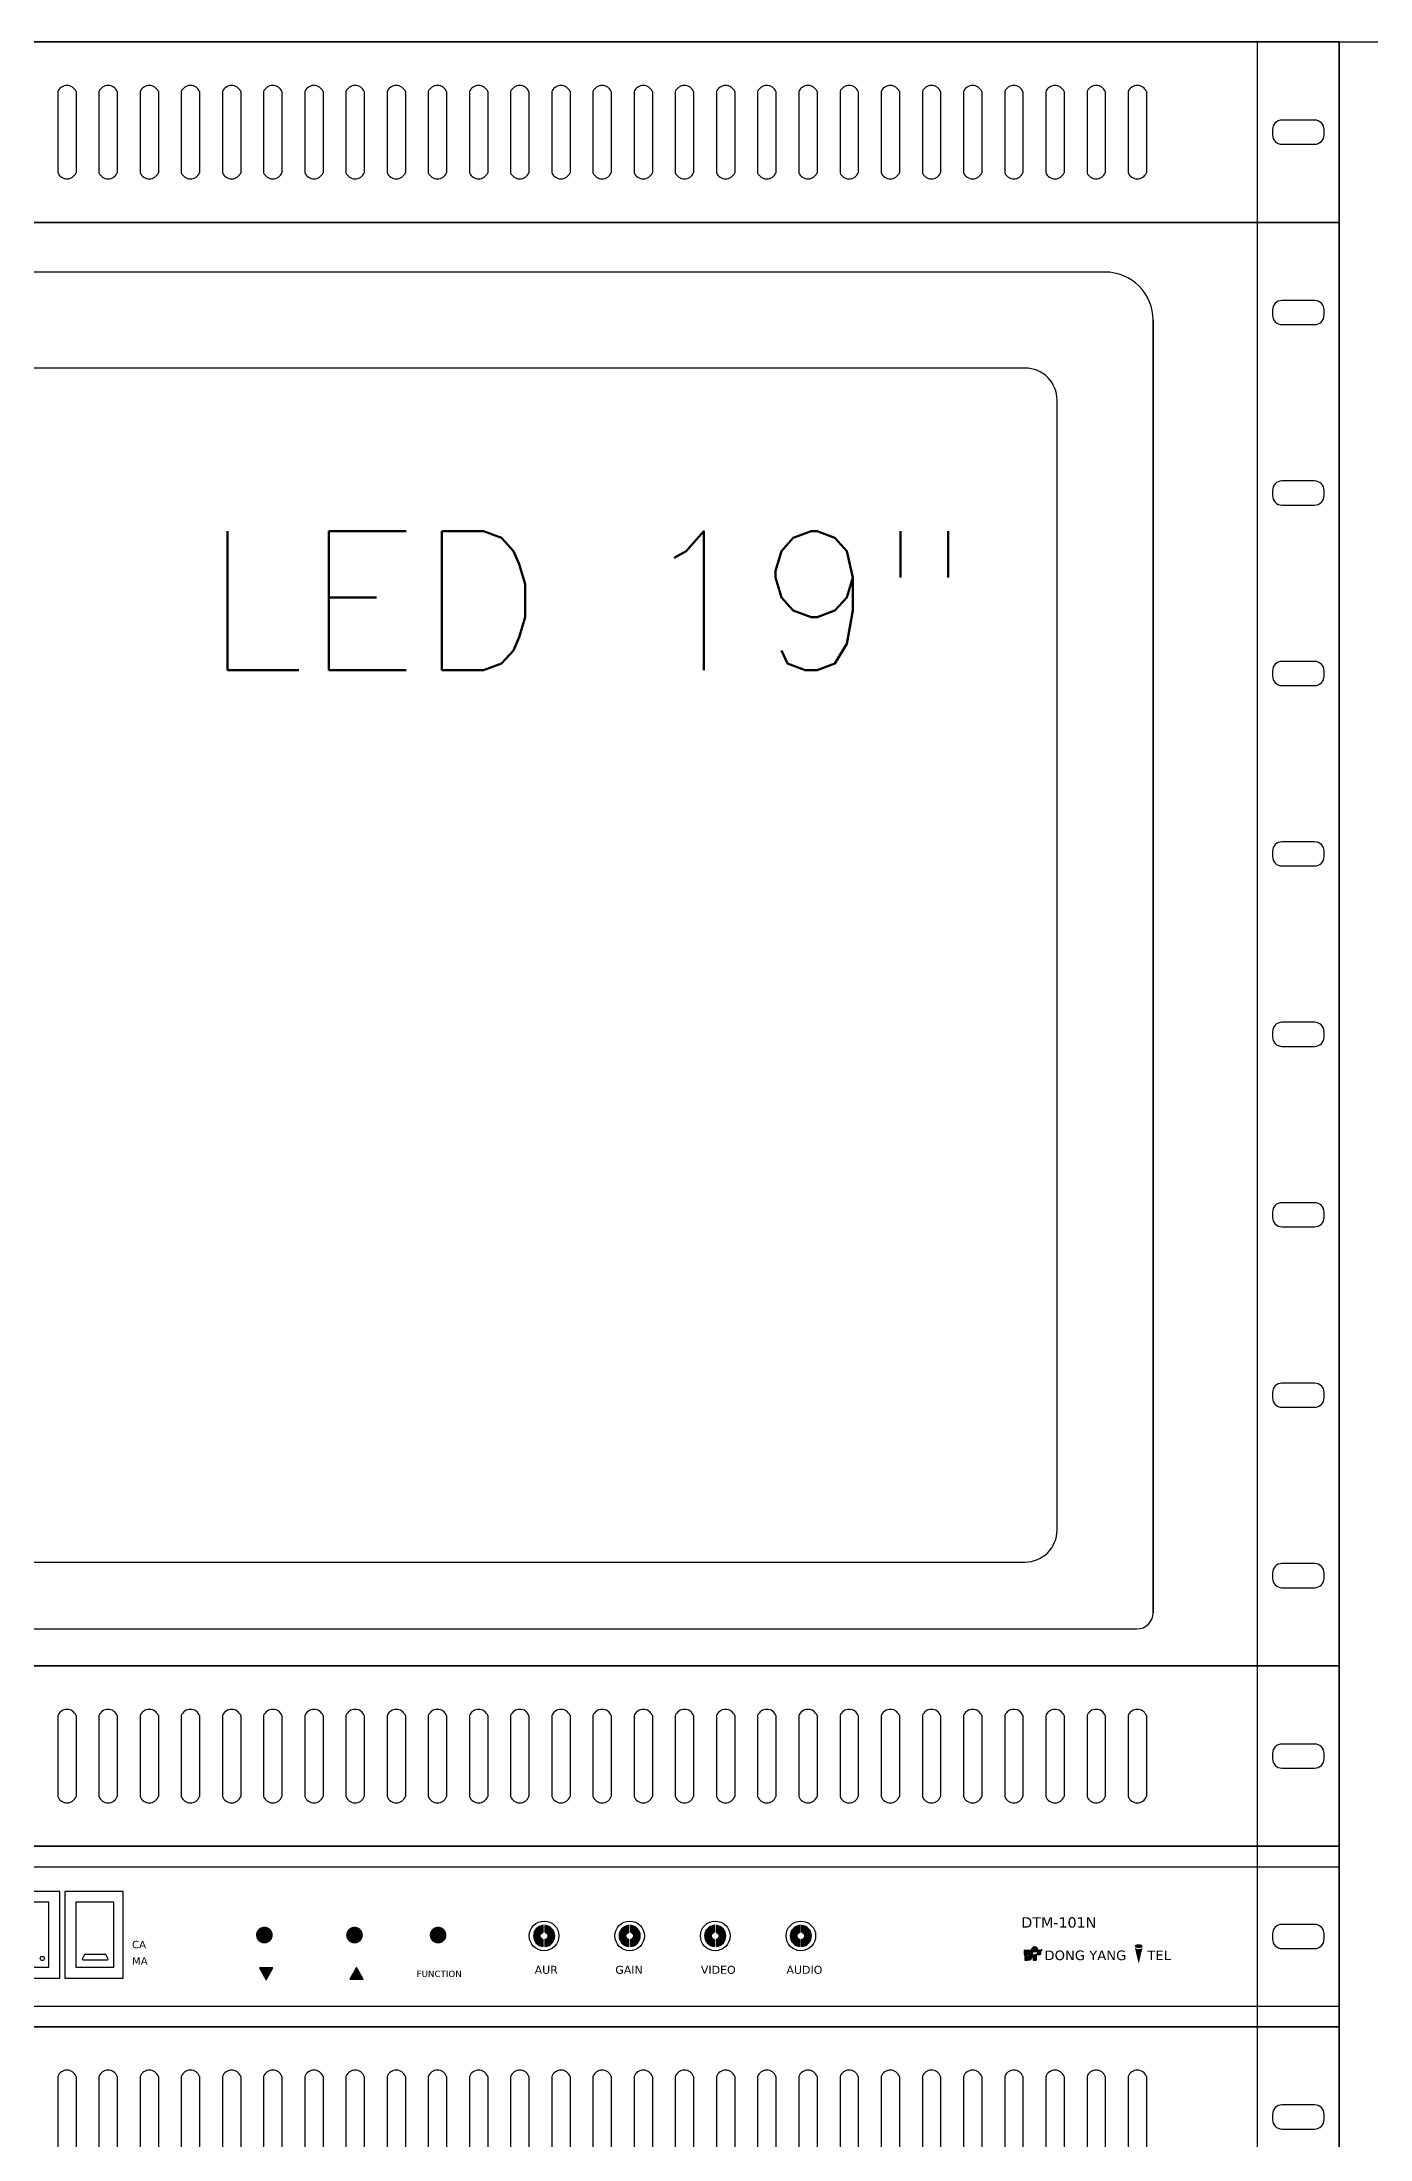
# Model space of a CAD drawing. Header units: millimetres. Extents: x 210163 to 420413, y -109 to 148391.
# Drawn here: x 260722 to 276268, y 97412 to 121959 of the extents above; entities that cross this region are included whole.
import ezdxf

# ---------------------------------------------------------------- set-up
doc = ezdxf.new("R2010")
doc.units = ezdxf.units.MM
doc.header["$LTSCALE"] = 50
doc.header["$MEASUREMENT"] = 0
doc.layers.get('0').update_dxf_attribs({"linetype": 'CONTINUOUS'})
doc.layers.add('ARCH', color=9, linetype='CONTINUOUS')
doc.styles.add('GHS', font='romans.shx', dxfattribs={"bigfont": 'ghs.shx'})
doc.styles.add('GND', font='verdana_0.ttf')

# ---------------------------------------------------------------- blocks, each defined once
blk = doc.blocks.new('Rack2-2000')
at = {"lineweight": -3}
for p, q in [((672.0082192421902, 1908.786124572464), (1272.00821924219, 1908.786124572464)), ((1192.00821924219, 1908.786124572464), (1192.008219242191, 104.7861245724645)), ((1212.00821924219, 1908.786124572464), (1212.008219242191, 104.7861245724645))]:
    blk.add_line(p, q, dxfattribs=at)
blk = doc.blocks.new('8구')
at = {"linetype": 'ByBlock'}
blk.add_lwpolyline([(2125325.326530966, 1951296.983454065), (2124845.326530966, 1951296.983454065), (2124845.326530966, 1950944.983454065), (2125325.326530966, 1950944.983454065)], close=True, dxfattribs=at)
for points in [[(2125309.032831714, 1951275.619943218), (2125309.032831714, 1951274.346964913, 0.4142135623730952), (2125311.337739015, 1951272.042057612), (2125319.315322918, 1951272.042057612, 0.4142135623730951), (2125321.620230219, 1951274.346964913), (2125321.620230219, 1951275.619943218, 0.414213562373096), (2125319.315322918, 1951277.924850519), (2125311.337739015, 1951277.924850519, 0.4142135623730951)], [(2125309.032831714, 1951231.619943218), (2125309.032831714, 1951230.346964912, 0.4142135623730952), (2125311.337739015, 1951228.042057612), (2125319.315322918, 1951228.042057612, 0.4142135623730951), (2125321.620230219, 1951230.346964912), (2125321.620230219, 1951231.619943218, 0.414213562373096), (2125319.315322918, 1951233.924850519), (2125311.337739015, 1951233.924850519, 0.4142135623730951)], [(2125309.032831714, 1951187.619943218), (2125309.032831714, 1951186.346964913, 0.4142135623730952), (2125311.337739015, 1951184.042057612), (2125319.315322918, 1951184.042057612, 0.4142135623730951), (2125321.620230219, 1951186.346964913), (2125321.620230219, 1951187.619943218, 0.414213562373096), (2125319.315322918, 1951189.924850519), (2125311.337739015, 1951189.924850519, 0.4142135623730951)], [(2125309.032831714, 1951143.619943218), (2125309.032831714, 1951142.346964913, 0.4142135623730952), (2125311.337739015, 1951140.042057611), (2125319.315322918, 1951140.042057611, 0.4142135623730951), (2125321.620230219, 1951142.346964913), (2125321.620230219, 1951143.619943218, 0.414213562373096), (2125319.315322918, 1951145.924850519), (2125311.337739015, 1951145.924850519, 0.4142135623730951)], [(2125309.032831714, 1951099.619943218), (2125309.032831714, 1951098.346964912, 0.4142135623730952), (2125311.337739015, 1951096.042057612), (2125319.315322918, 1951096.042057612, 0.4142135623730951), (2125321.620230219, 1951098.346964912), (2125321.620230219, 1951099.619943218, 0.414213562373096), (2125319.315322918, 1951101.924850519), (2125311.337739015, 1951101.924850519, 0.4142135623730951)], [(2125309.032831714, 1951055.619943218), (2125309.032831714, 1951054.346964913, 0.4142135623730952), (2125311.337739015, 1951052.042057612), (2125319.315322918, 1951052.042057612, 0.4142135623730951), (2125321.620230219, 1951054.346964913), (2125321.620230219, 1951055.619943218, 0.414213562373096), (2125319.315322918, 1951057.924850519), (2125311.337739015, 1951057.924850519, 0.4142135623730951)], [(2125309.032831714, 1951011.619943218), (2125309.032831714, 1951010.346964912, 0.4142135623730952), (2125311.337739015, 1951008.042057612), (2125319.315322918, 1951008.042057612, 0.4142135623730951), (2125321.620230219, 1951010.346964912), (2125321.620230219, 1951011.619943218, 0.414213562373096), (2125319.315322918, 1951013.924850519), (2125311.337739015, 1951013.924850519, 0.4142135623730951)], [(2125309.032831714, 1950967.619943218), (2125309.032831714, 1950966.346964913, 0.4142135623730952), (2125311.337739015, 1950964.042057612), (2125319.315322918, 1950964.042057612, 0.4142135623730951), (2125321.620230219, 1950966.346964913), (2125321.620230219, 1950967.619943218, 0.414213562373096), (2125319.315322918, 1950969.924850519), (2125311.337739015, 1950969.924850519, 0.4142135623730951)]]:
    blk.add_lwpolyline(points, format="xyb", close=True)
blk = doc.blocks.new('모니터 19')
at = {"layer": 'ARCH', "color": 0, "lineweight": -3}
for p, q in [((2125268.211662902, 1951284.861721694), (2124903.108883966, 1951284.861721694)), ((2125279.916306587, 1951273.157078003), (2125279.916306587, 1950957.924252946)), ((2125279.916306587, 1950957.924252946), (2125279.916306587, 1951273.157078003)), ((2125248.70392342, 1951261.452434312), (2124922.61662345, 1951261.452434312)), ((2125256.507019207, 1950978.104785489), (2125256.507019207, 1951253.64933852)), ((2124922.61662345, 1950970.301689697), (2125248.70392342, 1950970.301689697)), ((2124916.23951475, 1950953.983454065), (2125255.081032118, 1950953.983454065)), ((2125255.081032118, 1950953.983454065), (2125275.975507706, 1950953.983454065))]:
    blk.add_line(p, q, dxfattribs=at)
for centre, major_axis, ratio, start_param, end_param in [((2125268.211662902, 1951273.157078003), (8.276432924554822, 8.276432924554822), 0.9999999997472971, 5.497787143655787, 7.068583470703385), ((2125248.70392342, 1951253.64933852), (5.517621949703218, 5.517621949703216), 0.9999999989349508, 5.497787143249613, 7.068583471109557), ((2125248.70392342, 1950978.104785489), (-5.517621949703214, 5.517621949703214), 0.9999999994223594, 2.356194489903523, 3.926990817276061), ((2125275.975507706, 1950957.924252946), (2.786565614482393, 2.786565614482393), 0.9999999984160458, 3.926990817779219, 5.49778714299016)]:
    blk.add_ellipse(centre, major_axis=major_axis, ratio=ratio, start_param=start_param, end_param=end_param, dxfattribs=at)
at = {"layer": 'ARCH', "color": 0, "lineweight": -3, "style": 'GHS', "width": 1.0000000017879}
blk.add_text('LED 19"', height=33.89171849142491, dxfattribs=at).set_placement((2125048.378798889, 1951187.77663359))
blk = doc.blocks.new('Blank(1)')
at = {"lineweight": -3}
for p, q in [((10630.16522672041, 3827.986509700993), (10150.16522672041, 3827.986509700993)), ((10630.16522672041, 3783.986509700993), (10630.16522672041, 3827.986509700993)), ((10150.16522672041, 3783.986509700993), (10630.16522672041, 3783.986509700993))]:
    blk.add_line(p, q, dxfattribs=at)
at = {"color": 0, "lineweight": -3}
for p, q in [((10317.65780420078, 3815.866262257002), (10317.65780420078, 3796.106757144988)), ((10317.65780420078, 3815.866262257002), (10317.65780420078, 3796.106757144988)), ((10322.12242956867, 3815.866262257002), (10322.12242956867, 3796.106757144988)), ((10322.12242956867, 3815.866262257002), (10322.12242956867, 3796.106757144988)), ((10327.69710560589, 3815.866262257002), (10327.69710560589, 3796.106757144988)), ((10327.69710560589, 3815.866262257002), (10327.69710560589, 3796.106757144988)), ((10332.16173097378, 3815.866262257002), (10332.16173097378, 3796.106757144988)), ((10332.16173097378, 3815.866262257002), (10332.16173097378, 3796.106757144988)), ((10337.73640701099, 3815.866262257002), (10337.73640701099, 3796.106757144988)), ((10337.73640701099, 3815.866262257002), (10337.73640701099, 3796.106757144988)), ((10342.20103237888, 3815.866262257002), (10342.20103237888, 3796.106757144988)), ((10342.20103237888, 3815.866262257002), (10342.20103237888, 3796.106757144988)), ((10347.7757084161, 3815.866262257002), (10347.7757084161, 3796.106757144988)), ((10347.7757084161, 3815.866262257002), (10347.7757084161, 3796.106757144988)), ((10352.24033378387, 3815.866262257002), (10352.24033378387, 3796.106757144988)), ((10352.24033378387, 3815.866262257002), (10352.24033378387, 3796.106757144988)), ((10357.81500982108, 3815.866262257002), (10357.81500982108, 3796.106757144988)), ((10357.81500982108, 3815.866262257002), (10357.81500982108, 3796.106757144988)), ((10362.27963518897, 3815.866262257002), (10362.27963518897, 3796.106757144988)), ((10362.27963518897, 3815.866262257002), (10362.27963518897, 3796.106757144988)), ((10367.85431122619, 3815.866262257002), (10367.85431122619, 3796.106757144988)), ((10367.85431122619, 3815.866262257002), (10367.85431122619, 3796.106757144988)), ((10372.31893659408, 3815.866262257002), (10372.31893659408, 3796.106757144988)), ((10372.31893659408, 3815.866262257002), (10372.31893659408, 3796.106757144988)), ((10377.8936126313, 3815.866262257002), (10377.8936126313, 3796.106757144988)), ((10377.8936126313, 3815.866262257002), (10377.8936126313, 3796.106757144988)), ((10382.35823799919, 3815.866262257002), (10382.35823799919, 3796.106757144988)), ((10382.35823799919, 3815.866262257002), (10382.35823799919, 3796.106757144988)), ((10387.93291403641, 3815.866262257002), (10387.93291403641, 3796.106757144988)), ((10387.93291403641, 3815.866262257002), (10387.93291403641, 3796.106757144988)), ((10392.39753940417, 3815.866262257002), (10392.39753940417, 3796.106757144988)), ((10392.39753940417, 3815.866262257002), (10392.39753940417, 3796.106757144988)), ((10397.97221544139, 3815.866262257002), (10397.97221544139, 3796.106757144988)), ((10397.97221544139, 3815.866262257002), (10397.97221544139, 3796.106757144988)), ((10402.43684080928, 3815.866262257002), (10402.43684080928, 3796.106757144988)), ((10402.43684080928, 3815.866262257002), (10402.43684080928, 3796.106757144988)), ((10408.01151684649, 3815.866262257002), (10408.01151684649, 3796.106757144988)), ((10408.01151684649, 3815.866262257002), (10408.01151684649, 3796.106757144988)), ((10412.47614221438, 3815.866262257002), (10412.47614221438, 3796.106757144988)), ((10412.47614221438, 3815.866262257002), (10412.47614221438, 3796.106757144988)), ((10418.0508182516, 3815.866262257002), (10418.0508182516, 3796.106757144988)), ((10418.0508182516, 3815.866262257002), (10418.0508182516, 3796.106757144988)), ((10422.51544361949, 3815.866262257002), (10422.51544361949, 3796.106757144988)), ((10422.51544361949, 3815.866262257002), (10422.51544361949, 3796.106757144988)), ((10428.09011965671, 3815.866262257002), (10428.09011965671, 3796.106757144988)), ((10428.09011965671, 3815.866262257002), (10428.09011965671, 3796.106757144988)), ((10432.5547450246, 3815.866262257002), (10432.5547450246, 3796.106757144988)), ((10432.5547450246, 3815.866262257002), (10432.5547450246, 3796.106757144988)), ((10438.12942106182, 3815.866262257002), (10438.12942106182, 3796.106757144988)), ((10438.12942106182, 3815.866262257002), (10438.12942106182, 3796.106757144988)), ((10442.5940464297, 3815.866262257002), (10442.5940464297, 3796.106757144988)), ((10442.5940464297, 3815.866262257002), (10442.5940464297, 3796.106757144988)), ((10448.16872246692, 3815.866262257002), (10448.16872246692, 3796.106757144988)), ((10448.16872246692, 3815.866262257002), (10448.16872246692, 3796.106757144988)), ((10452.63334783481, 3815.866262257002), (10452.63334783481, 3796.106757144988)), ((10452.63334783481, 3815.866262257002), (10452.63334783481, 3796.106757144988)), ((10458.20802387203, 3815.866262257002), (10458.20802387203, 3796.106757144988)), ((10458.20802387203, 3815.866262257002), (10458.20802387203, 3796.106757144988)), ((10462.67264923979, 3815.866262257002), (10462.67264923979, 3796.106757144988)), ((10462.67264923979, 3815.866262257002), (10462.67264923979, 3796.106757144988)), ((10468.24732527714, 3815.866262257002), (10468.24732527714, 3796.106757144988)), ((10468.24732527714, 3815.866262257002), (10468.24732527714, 3796.106757144988)), ((10472.7119506449, 3815.866262257002), (10472.7119506449, 3796.106757144988)), ((10472.7119506449, 3815.866262257002), (10472.7119506449, 3796.106757144988)), ((10478.28662668212, 3815.866262257002), (10478.28662668212, 3796.106757144988)), ((10478.28662668212, 3815.866262257002), (10478.28662668212, 3796.106757144988)), ((10482.75125205001, 3815.866262257002), (10482.75125205001, 3796.106757144988)), ((10482.75125205001, 3815.866262257002), (10482.75125205001, 3796.106757144988)), ((10488.32592808722, 3815.866262257002), (10488.32592808722, 3796.106757144988)), ((10488.32592808722, 3815.866262257002), (10488.32592808722, 3796.106757144988)), ((10492.79055345512, 3815.866262257002), (10492.79055345512, 3796.106757144988)), ((10492.79055345512, 3815.866262257002), (10492.79055345512, 3796.106757144988)), ((10498.36522949233, 3815.866262257002), (10498.36522949233, 3796.106757144988)), ((10498.36522949233, 3815.866262257002), (10498.36522949233, 3796.106757144988)), ((10502.82985486022, 3815.866262257002), (10502.82985486022, 3796.106757144988)), ((10502.82985486022, 3815.866262257002), (10502.82985486022, 3796.106757144988)), ((10508.40453089731, 3815.866262257002), (10508.40453089731, 3796.106757144988)), ((10508.40453089731, 3815.866262257002), (10508.40453089731, 3796.106757144988)), ((10508.40453089731, 3815.866262257002), (10508.40453089731, 3796.106757144988)), ((10508.40453089731, 3815.866262257002), (10508.40453089731, 3796.106757144988)), ((10512.8691562652, 3815.866262257002), (10512.8691562652, 3796.106757144988)), ((10512.8691562652, 3815.866262257002), (10512.8691562652, 3796.106757144988)), ((10512.8691562652, 3815.866262257002), (10512.8691562652, 3796.106757144988)), ((10512.8691562652, 3815.866262257002), (10512.8691562652, 3796.106757144988)), ((10518.44383230242, 3815.866262257002), (10518.44383230242, 3796.106757144988)), ((10518.44383230242, 3815.866262257002), (10518.44383230242, 3796.106757144988)), ((10518.44383230242, 3815.866262257002), (10518.44383230242, 3796.106757144988)), ((10522.90845767031, 3815.866262257002), (10522.90845767031, 3796.106757144988)), ((10522.90845767031, 3815.866262257002), (10522.90845767031, 3796.106757144988)), ((10522.90845767031, 3815.866262257002), (10522.90845767031, 3796.106757144988)), ((10528.48313370753, 3815.866262257002), (10528.48313370753, 3796.106757144988)), ((10528.48313370753, 3815.866262257002), (10528.48313370753, 3796.106757144988)), ((10532.94775907542, 3815.866262257002), (10532.94775907542, 3796.106757144988)), ((10532.94775907542, 3815.866262257002), (10532.94775907542, 3796.106757144988)), ((10538.52243511264, 3815.866262257002), (10538.52243511264, 3796.106757144988)), ((10538.52243511264, 3815.866262257002), (10538.52243511264, 3796.106757144988)), ((10542.9870604804, 3815.866262257002), (10542.9870604804, 3796.106757144988)), ((10542.9870604804, 3815.866262257002), (10542.9870604804, 3796.106757144988)), ((10548.56173651762, 3815.866262257002), (10548.56173651762, 3796.106757144988)), ((10548.56173651762, 3815.866262257002), (10548.56173651762, 3796.106757144988)), ((10553.02636188563, 3815.866262257002), (10553.02636188563, 3796.106757144988)), ((10553.02636188563, 3815.866262257002), (10553.02636188563, 3796.106757144988)), ((10558.60103792285, 3815.866262257002), (10558.60103792285, 3796.106757144988)), ((10558.60103792285, 3815.866262257002), (10558.60103792285, 3796.106757144988)), ((10563.06566329074, 3815.866262257002), (10563.06566329074, 3796.106757144988)), ((10563.06566329074, 3815.866262257002), (10563.06566329074, 3796.106757144988)), ((10568.64033932796, 3815.866262257002), (10568.64033932796, 3796.106757144988)), ((10568.64033932796, 3815.866262257002), (10568.64033932796, 3796.106757144988)), ((10573.10496469585, 3815.866262257002), (10573.10496469585, 3796.106757144988)), ((10573.10496469585, 3815.866262257002), (10573.10496469585, 3796.106757144988)), ((10578.67964073306, 3815.866262257002), (10578.67964073306, 3796.106757144988)), ((10583.14426610083, 3815.866262257002), (10583.14426610083, 3796.106757144988))]:
    blk.add_line(p, q, dxfattribs=at)
at = {"lineweight": -3}
blk.add_lwpolyline([(10613.87152746772, 3806.622998853604), (10613.87152746772, 3805.350020548385, 0.4142135623730952), (10616.17643476879, 3803.045113247435), (10624.15401867228, 3803.045113247435, 0.4142135623730951), (10626.45892597311, 3805.350020548385), (10626.45892597311, 3806.622998853604, 0.414213562373096), (10624.15401867228, 3808.927906154553), (10616.17643476879, 3808.927906154553, 0.4142135623730951)], format="xyb", close=True, dxfattribs=at)
at = {"color": 0, "lineweight": -3}
for centre, start, end in [((10319.89011688466, 3814.98573747581), 21.52651193566103, 158.473488064339), ((10319.89011688466, 3814.98573747581), 21.52651193566103, 158.473488064339), ((10329.92941828977, 3814.98573747581), 21.52651193566103, 158.473488064339), ((10329.92941828977, 3814.98573747581), 21.52651193566103, 158.473488064339), ((10339.96871969488, 3814.98573747581), 21.52651193566103, 158.473488064339), ((10339.96871969488, 3814.98573747581), 21.52651193566103, 158.473488064339), ((10350.00802109986, 3814.98573747581), 21.52651193566103, 158.473488064339), ((10350.00802109986, 3814.98573747581), 21.52651193566103, 158.473488064339), ((10360.04732250497, 3814.98573747581), 21.52651193566103, 158.473488064339), ((10360.04732250497, 3814.98573747581), 21.52651193566103, 158.473488064339), ((10370.0866239102, 3814.98573747581), 21.52651193566103, 158.473488064339), ((10370.0866239102, 3814.98573747581), 21.52651193566103, 158.473488064339), ((10380.1259253153, 3814.98573747581), 21.52651193566103, 158.473488064339), ((10380.1259253153, 3814.98573747581), 21.52651193566103, 158.473488064339), ((10390.16522672041, 3814.98573747581), 21.52651193566103, 158.473488064339), ((10390.16522672041, 3814.98573747581), 21.52651193566103, 158.473488064339), ((10400.20452812539, 3814.98573747581), 21.52651193566103, 158.473488064339), ((10400.20452812539, 3814.98573747581), 21.52651193566103, 158.473488064339), ((10410.2438295305, 3814.98573747581), 21.52651193566103, 158.473488064339), ((10410.2438295305, 3814.98573747581), 21.52651193566103, 158.473488064339), ((10420.28313093561, 3814.98573747581), 21.52651193566103, 158.473488064339), ((10420.28313093561, 3814.98573747581), 21.52651193566103, 158.473488064339), ((10430.32243234059, 3814.98573747581), 21.52651193566103, 158.473488064339), ((10430.32243234059, 3814.98573747581), 21.52651193566103, 158.473488064339), ((10440.3617337457, 3814.98573747581), 21.52651193566103, 158.473488064339), ((10440.3617337457, 3814.98573747581), 21.52651193566103, 158.473488064339), ((10450.4010351508, 3814.98573747581), 21.52651193566103, 158.473488064339), ((10450.4010351508, 3814.98573747581), 21.52651193566103, 158.473488064339), ((10460.44033655591, 3814.98573747581), 21.52651193566103, 158.473488064339), ((10460.44033655591, 3814.98573747581), 21.52651193566103, 158.473488064339), ((10470.47963796089, 3814.98573747581), 21.52651193566103, 158.473488064339), ((10470.47963796089, 3814.98573747581), 21.52651193566103, 158.473488064339), ((10480.518939366, 3814.98573747581), 21.52651193566103, 158.473488064339), ((10480.518939366, 3814.98573747581), 21.52651193566103, 158.473488064339), ((10490.55824077123, 3814.98573747581), 21.52651193566103, 158.473488064339), ((10490.55824077123, 3814.98573747581), 21.52651193566103, 158.473488064339), ((10500.59754217634, 3814.98573747581), 21.52651193566103, 158.473488064339), ((10500.59754217634, 3814.98573747581), 21.52651193566103, 158.473488064339), ((10510.63684358132, 3814.98573747581), 21.52651193566103, 158.473488064339), ((10510.63684358132, 3814.98573747581), 21.52651193566103, 158.473488064339), ((10510.63684358132, 3814.98573747581), 21.52651193566103, 158.473488064339), ((10510.63684358132, 3814.98573747581), 21.52651193566103, 158.473488064339), ((10520.67614498643, 3814.98573747581), 21.52651193566103, 158.473488064339), ((10520.67614498643, 3814.98573747581), 21.52651193566103, 158.473488064339), ((10520.67614498643, 3814.98573747581), 21.52651193566103, 158.473488064339), ((10530.71544639154, 3814.98573747581), 21.52651193566103, 158.473488064339), ((10530.71544639154, 3814.98573747581), 21.52651193566103, 158.473488064339), ((10540.75474779652, 3814.98573747581), 21.52651193566103, 158.473488064339), ((10540.75474779652, 3814.98573747581), 21.52651193566103, 158.473488064339), ((10550.79404920163, 3814.98573747581), 21.52651193566103, 158.473488064339), ((10550.79404920163, 3814.98573747581), 21.52651193566103, 158.473488064339), ((10560.83335060673, 3814.98573747581), 21.52651193566103, 158.473488064339), ((10560.83335060673, 3814.98573747581), 21.52651193566103, 158.473488064339), ((10570.87265201184, 3814.98573747581), 21.52651193566103, 158.473488064339), ((10570.87265201184, 3814.98573747581), 21.52651193566103, 158.473488064339), ((10580.91195341694, 3814.98573747581), 21.52651193566103, 158.473488064339), ((10319.89011688466, 3796.98728192618), 201.526511935661, 338.4734880643389), ((10319.89011688466, 3796.98728192618), 201.526511935661, 338.4734880643389), ((10329.92941828977, 3796.98728192618), 201.526511935661, 338.4734880643389), ((10329.92941828977, 3796.98728192618), 201.526511935661, 338.4734880643389), ((10339.96871969488, 3796.98728192618), 201.526511935661, 338.4734880643389), ((10339.96871969488, 3796.98728192618), 201.526511935661, 338.4734880643389), ((10350.00802109986, 3796.98728192618), 201.526511935661, 338.4734880643389), ((10350.00802109986, 3796.98728192618), 201.526511935661, 338.4734880643389), ((10360.04732250497, 3796.98728192618), 201.526511935661, 338.4734880643389), ((10360.04732250497, 3796.98728192618), 201.526511935661, 338.4734880643389), ((10370.0866239102, 3796.98728192618), 201.526511935661, 338.4734880643389), ((10370.0866239102, 3796.98728192618), 201.526511935661, 338.4734880643389), ((10380.1259253153, 3796.98728192618), 201.526511935661, 338.4734880643389), ((10380.1259253153, 3796.98728192618), 201.526511935661, 338.4734880643389), ((10390.16522672041, 3796.98728192618), 201.526511935661, 338.4734880643389), ((10390.16522672041, 3796.98728192618), 201.526511935661, 338.4734880643389), ((10400.20452812539, 3796.98728192618), 201.526511935661, 338.4734880643389), ((10400.20452812539, 3796.98728192618), 201.526511935661, 338.4734880643389), ((10410.2438295305, 3796.98728192618), 201.526511935661, 338.4734880643389), ((10410.2438295305, 3796.98728192618), 201.526511935661, 338.4734880643389), ((10420.28313093561, 3796.98728192618), 201.526511935661, 338.4734880643389), ((10420.28313093561, 3796.98728192618), 201.526511935661, 338.4734880643389), ((10430.32243234059, 3796.98728192618), 201.526511935661, 338.4734880643389), ((10430.32243234059, 3796.98728192618), 201.526511935661, 338.4734880643389), ((10440.3617337457, 3796.98728192618), 201.526511935661, 338.4734880643389), ((10440.3617337457, 3796.98728192618), 201.526511935661, 338.4734880643389), ((10450.4010351508, 3796.98728192618), 201.526511935661, 338.4734880643389), ((10450.4010351508, 3796.98728192618), 201.526511935661, 338.4734880643389), ((10460.44033655591, 3796.98728192618), 201.526511935661, 338.4734880643389), ((10460.44033655591, 3796.98728192618), 201.526511935661, 338.4734880643389), ((10470.47963796089, 3796.98728192618), 201.526511935661, 338.4734880643389), ((10470.47963796089, 3796.98728192618), 201.526511935661, 338.4734880643389), ((10480.518939366, 3796.98728192618), 201.526511935661, 338.4734880643389), ((10480.518939366, 3796.98728192618), 201.526511935661, 338.4734880643389), ((10490.55824077123, 3796.98728192618), 201.526511935661, 338.4734880643389), ((10490.55824077123, 3796.98728192618), 201.526511935661, 338.4734880643389), ((10500.59754217634, 3796.98728192618), 201.526511935661, 338.4734880643389), ((10500.59754217634, 3796.98728192618), 201.526511935661, 338.4734880643389), ((10510.63684358132, 3796.98728192618), 201.526511935661, 338.4734880643389), ((10510.63684358132, 3796.98728192618), 201.526511935661, 338.4734880643389), ((10510.63684358132, 3796.98728192618), 201.526511935661, 338.4734880643389), ((10510.63684358132, 3796.98728192618), 201.526511935661, 338.4734880643389), ((10520.67614498643, 3796.98728192618), 201.526511935661, 338.4734880643389), ((10520.67614498643, 3796.98728192618), 201.526511935661, 338.4734880643389), ((10520.67614498643, 3796.98728192618), 201.526511935661, 338.4734880643389), ((10530.71544639154, 3796.98728192618), 201.526511935661, 338.4734880643389), ((10530.71544639154, 3796.98728192618), 201.526511935661, 338.4734880643389), ((10540.75474779652, 3796.98728192618), 201.526511935661, 338.4734880643389), ((10540.75474779652, 3796.98728192618), 201.526511935661, 338.4734880643389), ((10550.79404920163, 3796.98728192618), 201.526511935661, 338.4734880643389), ((10550.79404920163, 3796.98728192618), 201.526511935661, 338.4734880643389), ((10560.83335060673, 3796.98728192618), 201.526511935661, 338.4734880643389), ((10560.83335060673, 3796.98728192618), 201.526511935661, 338.4734880643389), ((10570.87265201184, 3796.98728192618), 201.526511935661, 338.4734880643389), ((10570.87265201184, 3796.98728192618), 201.526511935661, 338.4734880643389), ((10580.91195341694, 3796.98728192618), 201.526511935661, 338.4734880643389)]:
    blk.add_arc(centre, 2.39969660771025, start, end, dxfattribs=at)
blk = doc.blocks.new('TV MODULATOR')
at = {"lineweight": -3}
h = blk.add_hatch(color=9, dxfattribs=at)
edge = h.paths.add_edge_path()
edge.add_arc((2132014.564101865, 1970146.642268253), 2.043985768396387, 180.0000000005215, 360.0000000005215)
edge.add_ellipse((2132014.564101865, 1970146.642268253), major_axis=(-1.445316197666633, 1.445316197666633), ratio=0.9999999998427833, start_angle=225.0000000045039, end_angle=405.0000000045039)
h = blk.add_hatch(color=9, dxfattribs=at)
edge = h.paths.add_edge_path()
edge.add_arc((2132036.545465313, 1970146.642268253), 2.043985768449153, 179.9999999996702, 359.9999999996702)
edge.add_ellipse((2132036.545465313, 1970146.642268253), major_axis=(-1.445316197645962, 1.445316197645962), ratio=0.9999999998130666, start_angle=225.0000000053552, end_angle=405.0000000053552)
h = blk.add_hatch(color=9, dxfattribs=at)
edge = h.paths.add_edge_path()
edge.add_ellipse((2132056.925743528, 1970146.642268253), major_axis=(-1.44531619762529, 1.44531619762529), ratio=0.9999999997833499, start_angle=45.00000000620656, end_angle=225.0000000062066)
edge.add_arc((2132056.925743528, 1970146.642268253), 2.043985768539129, 359.9999999988189, 539.9999999988191)
h = blk.add_hatch(color=256, dxfattribs=at)
edge = h.paths.add_edge_path()
edge.add_line((2132082.97102273, 1970149.016868571), (2132082.97102273, 1970147.34510175))
edge.add_ellipse((2132082.775920395, 1970146.439135487), major_axis=(0.6553013777396002, 0.6553013777396002), ratio=0.9999999994033109, start_angle=237.1531974833002, end_angle=392.8468025508875, ccw=False)
edge.add_line((2132082.97102273, 1970145.533169224), (2132082.97102273, 1970143.861402402))
edge.add_ellipse((2132082.775920395, 1970146.439135487), major_axis=(-1.827945948522575, 1.827945948522575), ratio=0.9999999994033116, start_angle=139.3283254148197, end_angle=310.6716745509925)
edge = h.paths.add_edge_path()
edge.add_ellipse((2132082.775920395, 1970146.439135487), major_axis=(1.827945948522576, 1.827945948522576), ratio=0.9999999994033112, start_angle=49.3283254490075, end_angle=220.6716745851802)
edge.add_line((2132082.580818059, 1970143.861402402), (2132082.580818059, 1970145.533169224))
edge.add_ellipse((2132082.775920395, 1970146.439135487), major_axis=(-0.6553013778966009, 0.6553013778966009), ratio=0.9999999994033107, start_angle=-32.84680255088739, end_angle=122.8468025166998, ccw=False)
edge.add_line((2132082.580818059, 1970147.34510175), (2132082.580818059, 1970149.016868571))
h = blk.add_hatch(color=256, dxfattribs=at)
edge = h.paths.add_edge_path()
edge.add_line((2132103.841427464, 1970149.016868571), (2132103.841427464, 1970147.34510175))
edge.add_ellipse((2132103.646325128, 1970146.439135487), major_axis=(0.6553013777396002, 0.6553013777396002), ratio=0.9999999994033109, start_angle=237.1531974833002, end_angle=392.8468025508875, ccw=False)
edge.add_line((2132103.841427464, 1970145.533169224), (2132103.841427464, 1970143.861402402))
edge.add_ellipse((2132103.646325128, 1970146.439135487), major_axis=(-1.827945948522575, 1.827945948522575), ratio=0.9999999994033116, start_angle=139.3283254148197, end_angle=310.6716745509925)
edge = h.paths.add_edge_path()
edge.add_ellipse((2132103.646325128, 1970146.439135487), major_axis=(1.827945948522576, 1.827945948522576), ratio=0.9999999994033112, start_angle=49.3283254490075, end_angle=220.6716745851802)
edge.add_line((2132103.451222792, 1970143.861402402), (2132103.451222792, 1970145.533169224))
edge.add_ellipse((2132103.646325128, 1970146.439135487), major_axis=(-0.6553013778966009, 0.6553013778966009), ratio=0.9999999994033107, start_angle=-32.84680255088739, end_angle=122.8468025166998, ccw=False)
edge.add_line((2132103.451222792, 1970147.34510175), (2132103.451222792, 1970149.016868571))
h = blk.add_hatch(color=256, dxfattribs=at)
edge = h.paths.add_edge_path()
edge.add_line((2132124.711832197, 1970149.016868571), (2132124.711832197, 1970147.34510175))
edge.add_ellipse((2132124.516729861, 1970146.439135487), major_axis=(0.6553013777396002, 0.6553013777396002), ratio=0.9999999994033109, start_angle=237.1531974833002, end_angle=392.8468025508875, ccw=False)
edge.add_line((2132124.711832197, 1970145.533169224), (2132124.711832197, 1970143.861402402))
edge.add_ellipse((2132124.516729861, 1970146.439135487), major_axis=(-1.827945948522575, 1.827945948522575), ratio=0.9999999994033116, start_angle=139.3283254148197, end_angle=310.6716745509925)
edge = h.paths.add_edge_path()
edge.add_ellipse((2132124.516729861, 1970146.439135487), major_axis=(1.827945948522576, 1.827945948522576), ratio=0.9999999994033112, start_angle=49.3283254490075, end_angle=220.6716745851802)
edge.add_line((2132124.321627525, 1970143.861402402), (2132124.321627525, 1970145.533169224))
edge.add_ellipse((2132124.516729861, 1970146.439135487), major_axis=(-0.6553013778966009, 0.6553013778966009), ratio=0.9999999994033107, start_angle=-32.84680255088739, end_angle=122.8468025166998, ccw=False)
edge.add_line((2132124.321627525, 1970147.34510175), (2132124.321627525, 1970149.016868571))
h = blk.add_hatch(color=256, dxfattribs=at)
edge = h.paths.add_edge_path()
edge.add_line((2132145.582236931, 1970149.016868571), (2132145.582236931, 1970147.34510175))
edge.add_ellipse((2132145.387134595, 1970146.439135487), major_axis=(0.6553013777396002, 0.6553013777396002), ratio=0.9999999994033109, start_angle=237.1531974833002, end_angle=392.8468025508875, ccw=False)
edge.add_line((2132145.582236931, 1970145.533169224), (2132145.582236931, 1970143.861402402))
edge.add_ellipse((2132145.387134595, 1970146.439135487), major_axis=(-1.827945948522575, 1.827945948522575), ratio=0.9999999994033116, start_angle=139.3283254148197, end_angle=310.6716745509925)
edge = h.paths.add_edge_path()
edge.add_ellipse((2132145.387134595, 1970146.439135487), major_axis=(1.827945948522576, 1.827945948522576), ratio=0.9999999994033112, start_angle=49.3283254490075, end_angle=220.6716745851802)
edge.add_line((2132145.192032258, 1970143.861402402), (2132145.192032258, 1970145.533169224))
edge.add_ellipse((2132145.387134595, 1970146.439135487), major_axis=(-0.6553013778966009, 0.6553013778966009), ratio=0.9999999994033107, start_angle=-32.84680255088739, end_angle=122.8468025166998, ccw=False)
edge.add_line((2132145.192032258, 1970147.34510175), (2132145.192032258, 1970149.016868571))
h = blk.add_hatch(color=254, dxfattribs=at)
edge = h.paths.add_edge_path()
edge.add_ellipse((2132202.427662462, 1970143.145045444), major_axis=(-0.4812834065326116, 0.4812834065326116), ratio=0.9999999996309424, start_angle=225.0000000105727, end_angle=405.0000000105727)
edge.add_ellipse((2132202.427662462, 1970143.145045444), major_axis=(-0.4812834065326116, 0.4812834065326116), ratio=0.9999999996309424, start_angle=45.00000001057271, end_angle=225.0000000105727)
h = blk.add_hatch(color=254, dxfattribs=at)
edge = h.paths.add_edge_path()
edge.add_ellipse((2132227.777468265, 1970143.668922709), major_axis=(0.9672853192375892, 3e-16), ratio=0.4376593208088981, start_angle=192.1223906112213, end_angle=347.8776093887787, ccw=False)
edge.add_line((2132226.831752204, 1970143.58002073), (2132227.777468265, 1970139.682064253))
edge.add_line((2132227.777468265, 1970139.682064252), (2132228.723184326, 1970143.58002073))
edge = h.paths.add_edge_path()
edge.add_ellipse((2132227.777468265, 1970143.979152503), major_axis=(0.9672853192314504, 4.826934000000013e-10), ratio=0.4376593208116754, start_angle=-6.532858033726872e-08, end_angle=359.9999999346714)
h = blk.add_hatch(color=254, dxfattribs=at)
edge = h.paths.add_edge_path()
edge.add_line((2132200.682869448, 1970142.850313991), (2132199.833752916, 1970142.850313991))
edge.add_line((2132199.833752916, 1970142.850313991), (2132199.833752916, 1970141.898312071))
edge.add_line((2132199.833752916, 1970141.898312071), (2132200.751873838, 1970141.898312071))
edge.add_arc((2132200.751873838, 1970141.668518127), 0.2297939439477471, -90.00000000432078, 89.99999999567922, ccw=False)
edge.add_line((2132200.751873838, 1970141.438724183), (2132200.4171099, 1970141.438724183))
edge.add_line((2132200.4171099, 1970141.438724183), (2132200.4171099, 1970141.800760903))
edge.add_line((2132200.4171099, 1970141.800760903), (2132200.018211528, 1970141.800760903))
edge.add_line((2132200.018211528, 1970141.800760903), (2132200.018211528, 1970140.486722263))
edge.add_line((2132200.018211528, 1970140.486722263), (2132200.682869448, 1970140.486722263))
edge.add_arc((2132200.682869448, 1970141.668518127), 1.181795863668959, 270.0000000000707, 450.0000000000707)
h = blk.add_hatch(dxfattribs=at)
h.set_pattern_fill('ANGLE', color=254, scale=0.0048775583978623, style=0)
h.set_pattern_definition([(0, (2132172.435616794, 1969992.798112766), (0, 0.0340697454090683), [0.0247779966611406, -0.0092917487479277]), (90, (2132172.435616794, 1969992.798112766), (-0.0340697454090683, 0), [0.0247779966611406, -0.0092917487479277])])
edge = h.paths.add_edge_path()
edge.add_line((2132202.457785381, 1970141.800602432), (2132202.457785381, 1970140.486722263))
edge.add_line((2132202.457785381, 1970140.486722263), (2132202.639124567, 1970140.486722263))
edge.add_arc((2132202.639124567, 1970140.681824599), 0.1951023359278894, 270.0000000125462, 359.9999999874537)
edge.add_line((2132202.834226903, 1970140.681824599), (2132202.834226903, 1970141.578023471))
edge.add_arc((2132203.154515503, 1970141.578023471), 0.3202885999797003, 90.00000000809843, 179.9999999919015, ccw=False)
edge.add_line((2132203.154515503, 1970141.898312071), (2132203.753361125, 1970141.898312071))
edge.add_ellipse((2132203.753361125, 1970142.093414407), major_axis=(-0.1379581848159432, 0.1379581848159432), ratio=0.9999999987502578, start_angle=134.9999999641975, end_angle=225.0000000358025)
edge.add_line((2132203.948463462, 1970142.093414407), (2132203.948463462, 1970142.817017096))
edge.add_line((2132203.948463462, 1970142.817017096), (2132204.035107283, 1970142.877916576))
edge.add_ellipse((2132204.087396676, 1970142.97154514), major_axis=(0.110889073047033, 0.04580683820386372), ratio=0.7777833198178966, start_angle=225.5122469753792, end_angle=551.2932104421664)
edge.add_line((2132203.98563164, 1970142.909735343), (2132203.901090804, 1970142.850313991))
edge.add_line((2132203.901090804, 1970142.850313991), (2132203.22183609, 1970142.850313991))
edge.add_ellipse((2132203.22183609, 1970142.680292003), major_axis=(-0.1202237003895396, 0.1202237003895396), ratio=0.9999999987603514, start_angle=-45.00000003551331, end_angle=81.12871090266911)
edge.add_line((2132203.08451026, 1970142.580046841), (2132203.08451026, 1970142.51230412))
edge.add_ellipse((2132202.484857315, 1970142.408560846), major_axis=(0.4303175121891616, 0.4303175121891616), ratio=0.9999999994344716, start_angle=222.450346132576, end_angle=324.81532886271077, ccw=False)
edge = h.paths.add_edge_path()
edge.add_ellipse((2132202.370467609, 1970142.408560846), major_axis=(0.4303175121902896, 0.4303175121902896), ratio=0.9999999996037598, start_angle=125.18467111133799, end_angle=227.5496538510692, ccw=False)
edge.add_line((2132201.770814663, 1970142.51230412), (2132201.770814663, 1970142.580046841))
edge.add_ellipse((2132201.633488833, 1970142.680292003), major_axis=(-0.1202237005223157, 0.1202237005223157), ratio=0.99999999880465, start_angle=188.871289211111, end_angle=314.9999999657556)
edge.add_line((2132201.633488833, 1970142.850313991), (2132200.682869448, 1970142.850313991))
edge.add_arc((2132200.682869448, 1970141.668518127), 1.181795863676272, 9.428929798689808, 89.99999997677162, ccw=False)
edge.add_ellipse((2132201.70080942, 1970141.578023471), major_axis=(-0.2264782410381537, 0.2264782410381537), ratio=0.9999999994500964, start_angle=225.0000000574043, end_angle=287.5007052545735, ccw=False)
edge.add_line((2132202.02109802, 1970141.578023471), (2132202.02109802, 1970140.681824599))
edge.add_arc((2132202.216200356, 1970140.681824599), 0.1951023359278895, 180.0000000125463, 269.9999999874537)
edge.add_line((2132202.216200356, 1970140.486722263), (2132202.397539542, 1970140.486722263))
edge.add_line((2132202.397539542, 1970140.486722263), (2132202.397539542, 1970141.800602432))
for p, q in [((2131796.697148216, 1970163.288303815), (2132276.697148216, 1970163.288303815)), ((2131796.697148216, 1970129.288303815), (2132276.697148216, 1970129.288303815))]:
    blk.add_line(p, q, dxfattribs=at)
at = {"color": 254, "lineweight": -3}
for p, q in [((2132201.633488833, 1970142.850313991), (2132200.682869448, 1970142.850313991)), ((2132201.770814663, 1970142.51230412), (2132201.770814663, 1970142.580046841)), ((2132202.02109802, 1970141.578023471), (2132202.02109802, 1970140.681824599)), ((2132202.397539543, 1970140.486722263), (2132202.216200356, 1970140.486722263)), ((2132202.397539543, 1970141.800602432), (2132202.397539543, 1970140.486722263))]:
    blk.add_line(p, q, dxfattribs=at)
at = {"color": 4, "lineweight": -3}
for points in [[(2132276.697148216, 1970168.288303815), (2131796.697148216, 1970168.288303815), (2131796.697148216, 1970124.288303815), (2132276.697148216, 1970124.288303815)], [(2132015.008374078, 1970135.764876793), (2132016.661204035, 1970138.627662255), (2132013.35554412, 1970138.627662255)], [(2132037.036604648, 1970138.721938873), (2132035.383774691, 1970135.85915341), (2132038.689434605, 1970135.85915341)]]:
    blk.add_lwpolyline(points, close=True, dxfattribs=at)
at = {"lineweight": -3}
for points in [[(2131956.70854509, 1970157.297642126), (2131925.876048331, 1970157.297642126), (2131925.876048331, 1970136.141563012), (2131964.671582635, 1970136.141563011), (2131964.671582635, 1970157.297642126), (2131956.70854509, 1970157.297642126)], [(2131980.097793134, 1970157.297642126), (2131965.900925127, 1970157.297642126), (2131965.900925127, 1970136.141563012), (2131980.097793134, 1970136.141563012), (2131980.097793134, 1970157.297642126), (2131980.097793134, 1970157.297642126)]]:
    blk.add_lwpolyline(points, dxfattribs=at)
for points in [[(2131928.52055822, 1970138.786072901), (2131962.027072745, 1970138.786072901), (2131962.027072745, 1970154.653132237), (2131928.52055822, 1970154.653132237)], [(2131968.545435017, 1970138.786072901), (2131977.868239096, 1970138.786072901), (2131977.868239096, 1970154.653132237), (2131968.545435017, 1970154.653132237)]]:
    blk.add_lwpolyline(points, close=True, dxfattribs=at)
for points in [[(2132082.580818059, 1970149.016868571, 0.9271726499455296), (2132082.580818059, 1970143.861402402), (2132082.580818059, 1970145.533169224, -0.8075728530872467), (2132082.580818059, 1970147.34510175)], [(2132082.97102273, 1970147.34510175, -0.8075728530872476), (2132082.97102273, 1970145.533169224), (2132082.97102273, 1970143.861402402, 0.9271726499455304), (2132082.97102273, 1970149.016868571)], [(2132103.451222792, 1970149.016868571, 0.9271726499455296), (2132103.451222792, 1970143.861402402), (2132103.451222792, 1970145.533169224, -0.8075728530872467), (2132103.451222792, 1970147.34510175)], [(2132103.841427464, 1970147.34510175, -0.8075728530872476), (2132103.841427464, 1970145.533169224), (2132103.841427464, 1970143.861402402, 0.9271726499455304), (2132103.841427464, 1970149.016868571)], [(2132124.321627525, 1970149.016868571, 0.9271726499455296), (2132124.321627525, 1970143.861402402), (2132124.321627525, 1970145.533169224, -0.8075728530872467), (2132124.321627525, 1970147.34510175)], [(2132124.711832197, 1970147.34510175, -0.8075728530872476), (2132124.711832197, 1970145.533169224), (2132124.711832197, 1970143.861402402, 0.9271726499455304), (2132124.711832197, 1970149.016868571)], [(2132145.192032258, 1970149.016868571, 0.9271726499455296), (2132145.192032258, 1970143.861402402), (2132145.192032258, 1970145.533169224, -0.8075728530872467), (2132145.192032258, 1970147.34510175)], [(2132145.582236931, 1970147.34510175, -0.8075728530872476), (2132145.582236931, 1970145.533169224), (2132145.582236931, 1970143.861402402, 0.9271726499455304), (2132145.582236931, 1970149.016868571)], [(2132260.403448964, 1970146.924792968), (2132260.403448964, 1970145.651814663, 0.4142135623730952), (2132262.708356265, 1970143.346907362), (2132270.685940169, 1970143.346907362, 0.4142135623730951), (2132272.990847469, 1970145.651814663), (2132272.990847469, 1970146.924792968, 0.414213562373096), (2132270.685940169, 1970149.229700269), (2132262.708356265, 1970149.229700269, 0.4142135623730951)]]:
    blk.add_lwpolyline(points, format="xyb", close=True, dxfattribs=at)
at = {"color": 1, "lineweight": -3}
blk.add_lwpolyline([(2131975.940572519, 1970141.924995869), (2131970.664410659, 1970141.924995869), (2131970.127294879, 1970140.753439675), (2131970.295381737, 1970140.585352818), (2131976.309601441, 1970140.585352818), (2131976.477688298, 1970140.753439675)], close=True, dxfattribs=at)
at = {"color": 254, "lineweight": -3}
blk.add_lwpolyline([(2132200.018211528, 1970141.800760903), (2132200.018211528, 1970140.486722263), (2132200.682869448, 1970140.486722263, 1.000000000000005), (2132200.682869448, 1970142.850313991), (2132199.833752916, 1970142.850313991), (2132199.833752916, 1970141.898312071), (2132200.751873838, 1970141.898312071, -0.9999999999999998), (2132200.751873838, 1970141.438724183), (2132200.4171099, 1970141.438724183), (2132200.4171099, 1970141.800760903)], format="xyb", close=True, dxfattribs=at)
blk.add_lwpolyline([(2132203.98563164, 1970142.909735343), (2132203.901090804, 1970142.850313991), (2132203.22183609, 1970142.850313991, 0.6135735587382025), (2132203.08451026, 1970142.580046841), (2132203.08451026, 1970142.51230412, -0.4789318693612534), (2132202.457785381, 1970141.800602432), (2132202.457785381, 1970140.486722263), (2132202.639124567, 1970140.486722263, 0.4142135623730883), (2132202.834226903, 1970140.681824599), (2132202.834226903, 1970141.578023471, -0.4142135623730951), (2132203.154515503, 1970141.898312071), (2132203.753361125, 1970141.898312071, 0.4142135623730951), (2132203.948463462, 1970142.093414407), (2132203.948463462, 1970142.817017096), (2132204.035107283, 1970142.877916576)], format="xyb", dxfattribs=at)
at = {"lineweight": -3}
for centre in [(2132082.775920395, 1970146.439135487), (2132103.646325128, 1970146.439135487), (2132124.516729861, 1970146.439135487), (2132145.387134595, 1970146.439135487)]:
    blk.add_circle(centre, 3.609393214418117, dxfattribs=at)
at = {"color": 254, "lineweight": -3}
blk.add_circle((2132202.427662462, 1970143.145045444), 0.6806375207188391, dxfattribs=at)
at = {"color": 1, "lineweight": -3}
blk.add_circle((2131960.416004865, 1970140.940908704), 0.5111750367367005, dxfattribs=at)
at = {"color": 254, "lineweight": -3}
for centre, radius, start, end in [((2132201.633488833, 1970142.680292003), 0.1700219875688007, 323.8712892651047, 90), ((2132202.370467609, 1970142.408560846), 0.6085608618221425, 170.1846711219233, 272.549653685157), ((2132201.70080942, 1970141.578023471), 0.320288599922157, 0, 62.50070513963358), ((2132202.216200356, 1970140.681824599), 0.1951023359144927, 180, 270)]:
    blk.add_arc(centre, radius, start, end, dxfattribs=at)
blk.add_ellipse((2132204.087396676, 1970142.97154514), major_axis=(0.110889073047033, 0.0458068382038638), ratio=0.7777833198178963, start_param=3.935931213290991, end_param=9.621881666105786, dxfattribs=at)
at = {"color": 4, "lineweight": -3}
for points in [[(2132013.35554412, 1970138.627662255), (2132015.008374078, 1970135.764876793), (2132013.35554412, 1970138.627662255), (2132016.661204035, 1970138.627662255)], [(2132038.689434605, 1970135.85915341), (2132037.036604648, 1970138.721938873), (2132038.689434605, 1970135.85915341), (2132035.38377469, 1970135.85915341)]]:
    blk.add_solid(points, dxfattribs=at)
at = {"color": 4, "lineweight": -3, "style": 'GND'}
for s, height, p in [('DTM-101N', 2.536330366972833, (2132199.141934265, 1970148.454494509)), ('DONG YANG     TEL', 2.341228031087666, (2132204.795882147, 1970140.532895652))]:
    blk.add_text(s, height=height, dxfattribs=at).set_placement(p)
at = {"color": 6, "lineweight": -3, "style": 'GND'}
for s, height, p in [('CA', 1.805318751096725, (2131982.287905466, 1970143.427995601)), ('MA', 1.805318751096725, (2131982.287905466, 1970139.43218689)), ('AUR', 1.951023359084501, (2132080.466234922, 1970137.197833386)), ('GAIN', 1.951023359084501, (2132100.140086578, 1970137.197833386)), ('VIDEO', 1.951023359084501, (2132121.010491311, 1970137.197833386)), ('AUDIO', 1.951023359084501, (2132141.880896044, 1970137.197833386))]:
    blk.add_text(s, height=height, dxfattribs=at).set_placement(p)
at = {"color": 0, "lineweight": -3, "style": 'GND'}
blk.add_text('FUNCTION', height=1.542630768895149, dxfattribs=at).set_placement((2132051.694723064, 1970136.418143309))

msp = doc.modelspace()

# ---------------------------------------------------------------- block references
at = {"lineweight": -3, "xscale": 48, "yscale": 48, "zscale": 48}
for name, p in [('Rack2-2000', (217731.5899933176, 30337.16561808755)), ('Blank(1)', (-234339.9463656249, -61784.45286808181)), ('8구', (-101739707.6889694, -93542408.30619755)), ('모니터 19', (-101739707.6889694, -93542408.30619755)), ('Blank(1)', (-234339.9463655763, -80792.45286807985)), ('TV MODULATOR', (-102073373.4785973, -94467238.93898556)), ('Blank(1)', (-234339.9463654978, -85016.45075553833))]:
    msp.add_blockref(name, p, dxfattribs=at)

doc.saveas('drawing.dxf')
